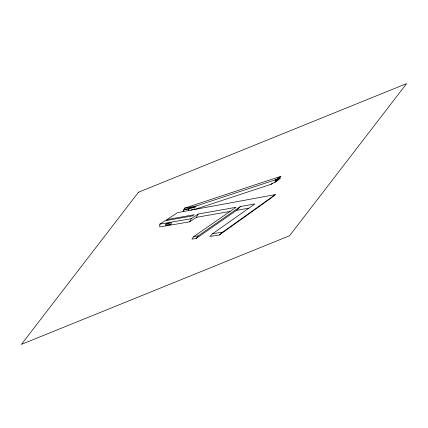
<?xml version="1.0" encoding="UTF-8"?>
<svg xmlns="http://www.w3.org/2000/svg" width="428" height="428" viewBox="0 0 428 428"><rect width="100%" height="100%" fill="white"/><g stroke="black" fill="none" stroke-linecap="round" stroke-linejoin="round"><path stroke-width="0.64" d="M166.76 220.474L166.883 219.585L194.253 214.717L192.418 215.937L165.037 220.778L159.826 224.144L159.719 226.931L189.663 221.827L196.393 217.333L230.034 211.464M165.85 224.309L168.514 223.849L168.632 223.191M170.927 224.481L171.302 222.731L165.936 223.657L165.706 225.374L170.927 224.481L168.514 223.849M183.114 211.571L183.655 209.982L190.374 207.762L195.73 206.761L196.072 206.034L276.14 179.573L280.891 176.288L184.5 208.206L183.922 209.897M188.299 210.619L188.946 208.998L195.73 206.761M194.435 209.49L194.724 208.875L190.861 210.148M189.663 221.827L191.204 218.687L198.234 214.011L236.09 207.275L193.74 236.572L191.937 239.108L196.126 238.482L236.55 210.33L240.472 206.499L254.842 203.942L212.695 233.683L209.891 236.422L219.313 235.015L269.683 199.052L275.306 194.612L177.764 212.556L166.883 219.585M196.393 217.333L198.234 214.011M196.126 238.482L198.164 235.898L240.472 206.499M194.804 209.42L270.86 184.377C274.038 182.403 277.825 181.172 280.303 177.978L277.408 178.931L275.044 180.568L277.943 179.61L280.303 177.978M275.044 180.568L276.14 179.573M278.275 178.647L280.891 176.288M274.696 182.526L277.943 179.61M219.313 235.015L222.656 232.169L275.306 194.612M270.86 184.377L272.486 183.254M184.5 208.206L196.072 206.034M183.655 209.982L188.946 208.998M236.55 210.33L248.823 208.19M159.826 224.144L191.204 218.687M193.74 236.572L198.164 235.898M212.695 233.683L222.656 232.169M138.458 192.247L21.4 344.396L289.542 235.753L406.6 83.604L138.458 192.247"/></g></svg>
